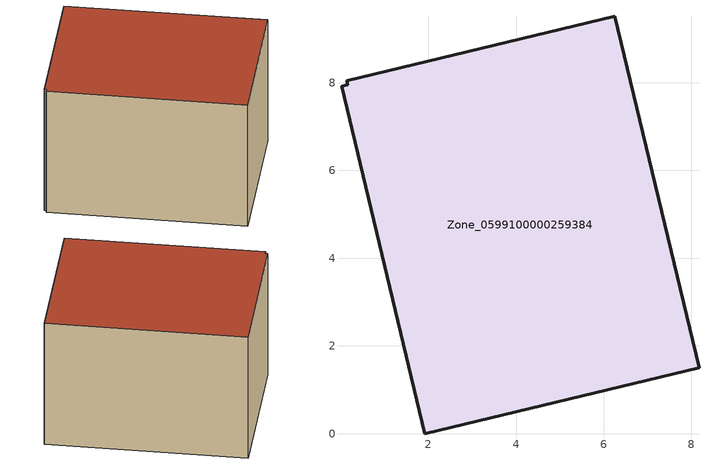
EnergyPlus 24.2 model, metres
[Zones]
Zone_0599100000259384
 floor ground (C_G): 8.17,1.5 1.92,0 0.02,7.92 0.16,7.95 0.14,8.04 6.25,9.51 z0
 wall outside (C_F): 8.17,1.5 6.25,9.51 0.14,8.04 0.16,7.95 0.02,7.92 1.92,0 8.17,1.5 z0:5.75
 roof outside (C_R): 1.92,0 8.17,1.5 6.25,9.51 0.14,8.04 0.16,7.95 0.02,7.92 z5.75
[BUILDING]
Pand.0599100000259384: North Axis=0; Terrain=City; Loads Convergence Tolerance Value=0.04; Temperature Convergence Tolerance Value=0.4; Solar Distribution=FullExterior; Maximum Number of Warmup Days=25; Minimum Number of Warmup Days=1
[Site:Location]
Rotterdam.The.Hague.AP_ZH_NLD Design_Conditions: Latitude=51.96; Longitude=4.45; Time Zone=1; Elevation=-4.5
[SITE:GROUNDTEMPERATURE:BUILDINGSURFACE]
18, 18, 18, 18, 18, 18, 18, 18, 18, 18, 18, 18
[MATERIAL] Thermal Absorptance=0.9; Solar Absorptance=0.7; Visible Absorptance=0.7
Name | Roughness | Thickness | Conductivity | Density | Specific Heat
G.TI.1965-1974 | MediumSmooth | 0.15 | 0.882353 | 540 | 1210
F.TI.1965-1974 | Rough | 0.3 | 0.697674 | 1920 | 840
R.TI.1965-1974 | MediumRough | 0.2 | 0.232558 | 1500 | 1000
[CONSTRUCTION]
C_G: G.TI.1965-1974
C_F: F.TI.1965-1974
C_R: R.TI.1965-1974
[ZONE]
Zone_0599100000259384: Type=1; Multiplier=1; Ceiling Height=Autocalculate; Volume=Autocalculate; Floor Area=autocalculate; Part of Total Floor Area=Yes
[ZONEINFILTRATION:DESIGNFLOWRATE]
Infil_Zone_0599100000259384: Zone or ZoneList or Space or SpaceList=Zone_0599100000259384; Schedule=AlwaysOn; Design Flow Rate Calculation Method=Flow/Area; Flow Rate per Floor Area=0.003; Constant Term Coefficient=1; Temperature Term Coefficient=0; Velocity Term Coefficient=0; Velocity Squared Term Coefficient=0
[HVACTEMPLATE:ZONE:IDEALLOADSAIRSYSTEM]
Zone_0599100000259384: Maximum Heating Supply Air Temperature=50; Minimum Cooling Supply Air Temperature=13; Maximum Heating Supply Air Humidity Ratio=0.0156; Minimum Cooling Supply Air Humidity Ratio=0.0077; Heating Limit=NoLimit; Cooling Limit=NoLimit; Dehumidification Control Type=ConstantSensibleHeatRatio; Cooling Sensible Heat Ratio=0.7; Dehumidification Setpoint=60; Humidification Control Type=None; Humidification Setpoint=30; Outdoor Air Method=None; Outdoor Air Flow Rate per Person=0.00944; Outdoor Air Flow Rate per Zone Floor Area=0; Outdoor Air Flow Rate per Zone=0; Demand Controlled Ventilation Type=None; Outdoor Air Economizer Type=NoEconomizer; Heat Recovery Type=None; Sensible Heat Recovery Effectiveness=0.7; Latent Heat Recovery Effectiveness=0.65
[ZONECONTROL:THERMOSTAT]
ThermostatControl_Zone_0599100000259384: Zone or ZoneList=Zone_0599100000259384; Control Type Schedule=DualSetpointControlType; Control 1=Thermostat_Zone_0599100000259384; Temperature Difference Between Cutout And Setpoint=0
[THERMOSTATSETPOINT:DUALSETPOINT]
Thermostat_Zone_0599100000259384: Heating Setpoint Temperature Schedule=HeatingSetpoint_Zone_0599100000259384; Cooling Setpoint Temperature Schedule=CoolingSetpoint_Zone_0599100000259384
[SCHEDULE:COMPACT]
HeatingSetpoint_Zone_0599100000259384: Through: 12/31, For: AllDays, Until: 24:00, 21
CoolingSetpoint_Zone_0599100000259384: Through: 12/31, For: AllDays, Until: 24:00, 24
DualSetpointControlType: Through: 12/31, For: AllDays, Until: 24:00, 4
AlwaysOn: Through: 12/31, For: AllDays, Until: 24:00, 1
